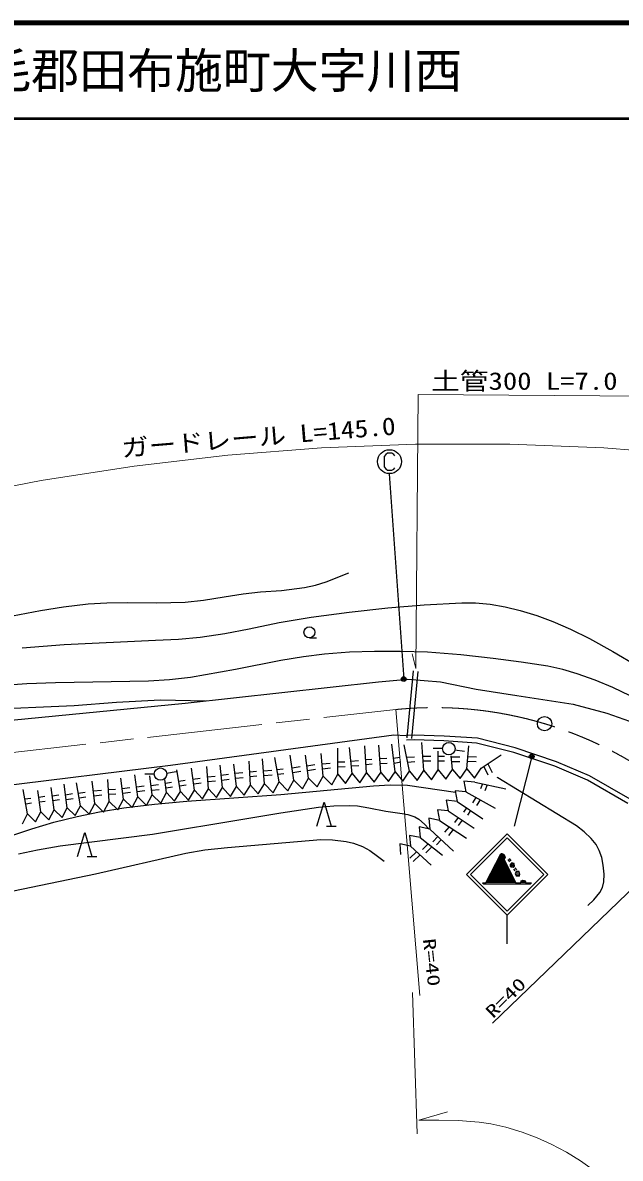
# Model space of a CAD drawing. Units: millimetres, scale not verified. Extents: x 40000 to 680000, y 20000 to 380000.
# Drawn here: x 414132 to 476517, y 261478 to 380000 of the extents above; entities that cross this region are included whole.
import ezdxf
from ezdxf.enums import TextEntityAlignment as Align

# ---------------------------------------------------------------- set-up
doc = ezdxf.new("R2010")
doc.units = ezdxf.units.MM
doc.header["$LTSCALE"] = 1000
doc.linetypes.add('CHAIN', pattern=[18.5, 12, -1.5, 3.5, -1.5])
for name, color, linetype, lineweight in [('M-BGD', 7, 'Continuous', 25), ('M-BGD-EXST', 7, 'Continuous', 25), ('M-BMK', 2, 'CHAIN', 13), ('M-BMK-SRVR', 3, 'Continuous', 25), ('M-STR-HTXT', 7, 'Continuous', 13), ('M-STR-STRC', 7, 'Continuous', 25), ('M-TTL', 2, 'Continuous', 140), ('M-TTL-LINE', 7, 'Continuous', 50)]:
    doc.layers.add(name, color=color, linetype=linetype, lineweight=lineweight)
doc.layers.add('M-TTL-TXT', color=7, linetype='Continuous')
doc.styles.add('ＭＳ ゴシック', font='')
doc.styles.get('ＭＳ ゴシック').set_extended_font_data('MS Gothic')

msp = doc.modelspace()

# ---------------------------------------------------------------- linework, layer by layer
at = {"layer": 'M-BGD'}
for p, q in [((444066, 315803), (444816, 315803)), ((454266, 305346), (454922, 312349)), ((454763, 305299), (455420, 312302)), ((431082, 308989), (451261, 311217)), ((451261, 311217), (454324, 311472)), ((454324, 311472), (457734, 311199)), ((457734, 311199), (461486, 310449)), ((461486, 310449), (465714, 309767)), ((465714, 309767), (471580, 308880)), ((408639, 306774), (431082, 308989)), ((471580, 308880), (475126, 307925)), ((475126, 307925), (478059, 306902)), ((429546, 302523), (452893, 305659)), ((453014, 301819), (452667, 304708)), ((452893, 305659), (454164, 305608)), ((454510, 301881), (453956, 304646)), ((454991, 305654), (454164, 305608)), ((454996, 305154), (454192, 305109)), ((458116, 305543), (454991, 305654)), ((458091, 305043), (454996, 305154)), ((456007, 301943), (455796, 304892)), ((461517, 304822), (458091, 305043)), ((461596, 305318), (458116, 305543)), ((465386, 303827), (461517, 304822)), ((465528, 304307), (461596, 305318)), ((442434, 300958), (442053, 303542)), ((443965, 301162), (443648, 303542)), ((445496, 301366), (445305, 303726)), ((447028, 301570), (447022, 304278)), ((448524, 301632), (448250, 304340)), ((450021, 301695), (449845, 304524)), ((451517, 301757), (451317, 304585)), ((455900, 303445), (456742, 303445)), ((457968, 304231), (456968, 304231)), ((457504, 302006), (457514, 303972)), ((457511, 303463), (458169, 303463)), ((459000, 302068), (458864, 303481)), ((459259, 304124), (460246, 303960)), ((460497, 302130), (460705, 304524)), ((460609, 303421), (461493, 303374)), ((461993, 302192), (464079, 303603)), ((469668, 302390), (465386, 303827)), ((469844, 302859), (465528, 304307)), ((411252, 300259), (429546, 302523)), ((433533, 300033), (433340, 302376)), ((434992, 300162), (434751, 302499)), ((436452, 300291), (436163, 302622)), ((437911, 300420), (437758, 302929)), ((439371, 300549), (439169, 303174)), ((440902, 300753), (440457, 303297)), ((442247, 302226), (443082, 302375)), ((443793, 302451), (444617, 302571)), ((445393, 302634), (446223, 302731)), ((445434, 302135), (446281, 302235)), ((447025, 302850), (447766, 302874)), ((447026, 302349), (447783, 302374)), ((448393, 302926), (449176, 302981)), ((448444, 302429), (449211, 302483)), ((449934, 303090), (450585, 303142)), ((449965, 302591), (450625, 302643)), ((451416, 303194), (452138, 303231)), ((451451, 302696), (452163, 302732)), ((452845, 303229), (453512, 303338)), ((452904, 302732), (453592, 302845)), ((454220, 303330), (455047, 303374)), ((454319, 302835), (455073, 302875)), ((455935, 302945), (456742, 302945)), ((457509, 302963), (458169, 302963)), ((458874, 303376), (459762, 303392)), ((458922, 302877), (459771, 302892)), ((460565, 302923), (461466, 302875)), ((462264, 302376), (462706, 301506)), ((462682, 302658), (463152, 301732)), ((473094, 300954), (469668, 302390)), ((473317, 301402), (469844, 302859)), ((424658, 298959), (424382, 301149)), ((426157, 299188), (425855, 301517)), ((427865, 301578), (426865, 301578)), ((427656, 299417), (427389, 301395)), ((429156, 301685), (430143, 301849)), ((430614, 299775), (430211, 302008)), ((432073, 299904), (431745, 302192)), ((431910, 301040), (432675, 301161)), ((433429, 301292), (434209, 301375)), ((434859, 301457), (435619, 301554)), ((434910, 300959), (435682, 301058)), ((436281, 301664), (437100, 301732)), ((436343, 301167), (437142, 301234)), ((437826, 301821), (438528, 301893)), ((437856, 301322), (438578, 301395)), ((439264, 301933), (440134, 302000)), ((439303, 301434), (440172, 301501)), ((440674, 302061), (441316, 302143)), ((440760, 301568), (441379, 301647)), ((442320, 301731), (443170, 301882)), ((443335, 300039), (443965, 301162)), ((443859, 301956), (444689, 302076)), ((443965, 301162), (444867, 300243)), ((444867, 300243), (445496, 301366)), ((445496, 301366), (446398, 300447)), ((446398, 300447), (447028, 301570)), ((447028, 301570), (447818, 300604)), ((447818, 300604), (448524, 301632)), ((448524, 301632), (449314, 300666)), ((449314, 300666), (450021, 301695)), ((450021, 301695), (450811, 300728)), ((450811, 300728), (451517, 301757)), ((451517, 301757), (452307, 300790)), ((452307, 300790), (453014, 301819)), ((453014, 301819), (453804, 300852)), ((453804, 300852), (454510, 301881)), ((454510, 301881), (455300, 300915)), ((455300, 300915), (456007, 301943)), ((456007, 301943), (456797, 300977)), ((456797, 300977), (457504, 302006)), ((457504, 302006), (458293, 301039)), ((458293, 301039), (459000, 302068)), ((459000, 302068), (459790, 301101)), ((459790, 301101), (460497, 302130)), ((460497, 302130), (461286, 301163)), ((461286, 301163), (461993, 302192)), ((477564, 298944), (473317, 301402)), ((414643, 297419), (414170, 299984)), ((416022, 297632), (415704, 299861)), ((417402, 297845), (417115, 300168)), ((418782, 298059), (418465, 300536)), ((420162, 298272), (419753, 300658)), ((421661, 298501), (421376, 300842)), ((421501, 299814), (422361, 299894)), ((423160, 298730), (423033, 301027)), ((423090, 299982), (423824, 300019)), ((424518, 300077), (425323, 300180)), ((426020, 300247), (426822, 300358)), ((426084, 299752), (426891, 299863)), ((427523, 300399), (428321, 300483)), ((427590, 299903), (428374, 299986)), ((429155, 299646), (428984, 301027)), ((429033, 300632), (429677, 300733)), ((429094, 300135), (429755, 300239)), ((430422, 300839), (431105, 300947)), ((430511, 300347), (431183, 300453)), ((431430, 298867), (432073, 299904)), ((431982, 300545), (432753, 300667)), ((432073, 299904), (432889, 298996)), ((432889, 298996), (433533, 300033)), ((433470, 300793), (434263, 300878)), ((433533, 300033), (434349, 299125)), ((434349, 299125), (434992, 300162)), ((434992, 300162), (435808, 299254)), ((435808, 299254), (436452, 300291)), ((436452, 300291), (437268, 299383)), ((437268, 299383), (437911, 300420)), ((437911, 300420), (438727, 299512)), ((438727, 299512), (439371, 300549)), ((439371, 300549), (440273, 299630)), ((440273, 299630), (440902, 300753)), ((440902, 300753), (441804, 299835)), ((441804, 299835), (442434, 300958)), ((442434, 300958), (443335, 300039)), ((461318, 300720), (460193, 300835)), ((460193, 300835), (460398, 299723)), ((461318, 300720), (464570, 300045)), ((462135, 300550), (461910, 300044)), ((462636, 300446), (462367, 299841)), ((477295, 298522), (473094, 300954)), ((414355, 298980), (414983, 299063)), ((415800, 299186), (416427, 299260)), ((415871, 298691), (416485, 298763)), ((417219, 299325), (417903, 299407)), ((417281, 298828), (417963, 298911)), ((418608, 299420), (419330, 299538)), ((418671, 298924), (419411, 299045)), ((419937, 299586), (420648, 299698)), ((420021, 299093), (420726, 299204)), ((421562, 299317), (422408, 299396)), ((422563, 297616), (423160, 298730)), ((423118, 299483), (423850, 299520)), ((423160, 298730), (424062, 297845)), ((424062, 297845), (424658, 298959)), ((424580, 299581), (425387, 299684)), ((424658, 298959), (425561, 298074)), ((425561, 298074), (426157, 299188)), ((426157, 299188), (427059, 298303)), ((427059, 298303), (427656, 299417)), ((427656, 299417), (428558, 298532)), ((428558, 298532), (429155, 299646)), ((429155, 299646), (429970, 298738)), ((429970, 298738), (430614, 299775)), ((430614, 299775), (431430, 298867)), ((459478, 298726), (458353, 298841)), ((458353, 298841), (458557, 297729)), ((460398, 299723), (459273, 299838)), ((459273, 299838), (459478, 298726)), ((459478, 298726), (462177, 296916)), ((460398, 299723), (463466, 298020)), ((461442, 299143), (461086, 298570)), ((461880, 298900), (461511, 298306)), ((414446, 298488), (415048, 298567)), ((415475, 296606), (416022, 297632)), ((416022, 297632), (416855, 296819)), ((416855, 296819), (417402, 297845)), ((417402, 297845), (418235, 297032)), ((418235, 297032), (418782, 298059)), ((418782, 298059), (419615, 297245)), ((419615, 297245), (420162, 298272)), ((420162, 298272), (421064, 297387)), ((421064, 297387), (421661, 298501)), ((421661, 298501), (422563, 297616)), ((444847, 296145), (445597, 298645)), ((445597, 298645), (446347, 296145)), ((458557, 297729), (457432, 297844)), ((457432, 297844), (457637, 296732)), ((458557, 297729), (461257, 295934)), ((460479, 298054), (460156, 297594)), ((460894, 297776), (460565, 297307)), ((414095, 296393), (414643, 297419)), ((414643, 297419), (415475, 296606)), ((457637, 296732), (456538, 296962)), ((456538, 296962), (456625, 295842)), ((457637, 296732), (460459, 294891)), ((459600, 297036), (459194, 296532)), ((460018, 296758), (459583, 296218)), ((419865, 292982), (420615, 295482)), ((420615, 295482), (421365, 292982)), ((445847, 296145), (446847, 296145)), ((455612, 294952), (454513, 295182)), ((454513, 295182), (454600, 294063)), ((456625, 295842), (455525, 296072)), ((455525, 296072), (455612, 294952)), ((456625, 295842), (459109, 293541)), ((458652, 296070), (458181, 295502)), ((459073, 295795), (458566, 295183)), ((454600, 294063), (453501, 294293)), ((453501, 294293), (453587, 293173)), ((454600, 294063), (456778, 292069)), ((455612, 294952), (457944, 293112)), ((456453, 294289), (455861, 293698)), ((456848, 293977), (456215, 293344)), ((457466, 295063), (456964, 294521)), ((457833, 294723), (457330, 294181)), ((420865, 292982), (421865, 292982)), ((455241, 293476), (454556, 292811)), ((455610, 293138), (454904, 292452)), ((464288, 293042), (464313, 293136)), ((464389, 292915), (464420, 293031)), ((464491, 292788), (464518, 292892))]:
    msp.add_line(p, q, dxfattribs=at)
for points in [[(386981, 311475), (389785, 312554), (392807, 313599), (395033, 314233), (397562, 314836), (407063, 316876), (411562, 317825), (416006, 318659), (418380, 319036), (420963, 319335), (422904, 319455), (425105, 319478), (428111, 319447), (431106, 319528), (432990, 319740), (435159, 320095), (437142, 320401), (438951, 320583), (441161, 320746), (443540, 321035), (444702, 321288), (445827, 321638), (448167, 322600)], [(414061, 314743), (418444, 315100), (427982, 315547), (430381, 315654), (432652, 315862), (435219, 316254), (437773, 316750), (440916, 317384), (444244, 317949), (448208, 318483), (452266, 318925), (456052, 319242), (459987, 319468), (461385, 319448), (462929, 319307), (464509, 319040), (466072, 318665), (467804, 318132), (469491, 317504), (471328, 316705), (473300, 315730), (475752, 314375), (478331, 312827)], [(477542, 309733), (475733, 310604), (473892, 311379), (472007, 312053), (470513, 312487), (468952, 312831), (466186, 313274), (463251, 313640), (459871, 314013), (456387, 314290), (453588, 314386), (450845, 314379), (448244, 314286), (445650, 314089), (443443, 313821), (441074, 313426), (436359, 312491), (431633, 311664), (429463, 311418), (427268, 311274), (417563, 311116), (414575, 311002), (411583, 310781)], [(371524, 285497), (373523, 288272), (375601, 290970), (376892, 292490), (378370, 294060), (380554, 296101), (382969, 298215), (384880, 299917), (386891, 301572), (387872, 302246), (388945, 302850), (390395, 303503), (391899, 304061), (401205, 307016), (402949, 307427), (404918, 307774), (407301, 308079), (409896, 308303), (419522, 308732), (423912, 309070), (428504, 309318), (433223, 309226)], [(473124, 287873), (473738, 288448), (474384, 289217), (474648, 289731), (474793, 290332), (474819, 291143), (474728, 292065), (474573, 292864), (474322, 293615), (473983, 294239), (473493, 294863), (472761, 295556), (471945, 296175), (463729, 301190), (463672, 301224)], [(392319, 283762), (394384, 285658), (396517, 287470), (397839, 288468), (399502, 289583), (401055, 290500), (402832, 291418), (404841, 292316), (407078, 293193), (411032, 294557), (415094, 295850), (417392, 296545), (419807, 297168), (422148, 297649), (424706, 298065), (427878, 298455), (431271, 298763), (441096, 299461), (450754, 300350), (452505, 300447), (454305, 300431), (459299, 299695)], [(413677, 293243), (415687, 293682), (418050, 294080), (427687, 295293), (437323, 296923), (441066, 297551), (445012, 298109), (446612, 298263), (448211, 298304), (449099, 298249), (450268, 298060), (452034, 297702), (453741, 297467), (454341, 297371), (455084, 297130), (455493, 296882), (456086, 296346), (456522, 295863)], [(412158, 289173), (421748, 291172), (431156, 293340), (433150, 293658), (435527, 293923), (445258, 294741), (446474, 294705), (447888, 294537), (448673, 294354), (449607, 294015), (450364, 293603), (451180, 293024), (451857, 292481)]]:
    msp.add_lwpolyline(points, dxfattribs=at)
for centre, radius in [((444066, 316373), 570), ((458618, 304231), 650), ((428515, 301578), 650)]:
    msp.add_circle(centre, radius, dxfattribs=at)
at = {"layer": 'M-BGD-EXST'}
for p, q in [((452024, 334937), (451874, 334737)), ((451874, 334737), (451874, 333637)), ((452224, 335087), (452024, 334937)), ((452674, 335087), (452224, 335087)), ((452874, 334937), (452674, 335087)), ((452974, 334787), (452874, 334937)), ((451874, 333637), (452024, 333437)), ((452024, 333437), (452224, 333287)), ((452224, 333287), (452674, 333287)), ((452674, 333287), (452874, 333387)), ((452874, 333387), (452974, 333537)), ((452395, 332921), (453909, 311497))]:
    msp.add_line(p, q, dxfattribs=at)
for centre, radius in [((452424, 334187), 1250), ((453909, 311497), 250), ((453909, 311497), 150), ((453909, 311497), 50)]:
    msp.add_circle(centre, radius, dxfattribs=at)
at = {"layer": 'M-BMK'}
msp.add_line((408787, 303352), (453097, 308314), dxfattribs=at)
msp.add_arc((457139, 268518), 40000, 45.21986, 95.79926, dxfattribs=at)
at = {"layer": 'M-BMK-SRVR'}
for radius in [750, 30]:
    msp.add_circle((468611, 306838), radius, dxfattribs=at)
at = {"layer": 'M-STR-HTXT'}
for p, q in [((455183, 312612), (455422, 341204)), ((455422, 341204), (486113, 340986)), ((455183, 312612), (454775, 314116)), ((455584, 278481), (453097, 308314)), ((485315, 296911), (463180, 275577)), ((454829, 278767), (455315, 264015)), ((455477, 265474), (458477, 266314)), ((457585, 265474), (455477, 265474))]:
    msp.add_line(p, q, dxfattribs=at)
for points in [[(478246, 335368), (474802, 335628), (464979, 336009), (455154, 336002), (445339, 335613), (435543, 334847), (425779, 333710), (416056, 332208), (406387, 330346), (403202, 329637), (399713, 328751), (397411, 328073), (395124, 327287), (393068, 326465), (391052, 325545), (389261, 324623), (387347, 323514), (385664, 322419), (384044, 321240), (382587, 320058), (380952, 318589), (374201, 311678), (367373, 304646), (362028, 299191)], [(457585, 265474), (459592, 265425), (461784, 265264), (463004, 265081), (464564, 264727), (466289, 264194), (467840, 263606), (469304, 262952), (470899, 262115), (472371, 261205), (473841, 260163), (475409, 258917), (477065, 257461)]]:
    msp.add_lwpolyline(points, dxfattribs=at)
at = {"layer": 'M-STR-STRC'}
for p, q in [((467269, 303418), (465453, 296152)), ((460458, 291097), (464701, 295339)), ((464701, 295339), (468944, 291097)), ((464701, 294915), (460883, 291097)), ((468520, 291097), (464701, 294915)), ((462477, 290220), (464044, 293263)), ((464475, 292867), (463841, 292867)), ((464477, 292997), (463908, 292997)), ((464418, 293127), (463975, 293127)), ((464219, 293257), (464042, 293257)), ((464044, 293263), (464198, 293263)), ((464198, 293263), (464373, 293219)), ((464477, 292869), (464345, 292694)), ((464373, 293219), (464477, 293011)), ((464477, 293011), (464477, 292869)), ((464912, 292772), (465086, 292540)), ((464925, 291567), (463171, 291567)), ((464858, 291697), (463238, 291697)), ((464791, 291827), (463305, 291827)), ((464724, 291957), (463372, 291957)), ((464657, 292087), (463439, 292087)), ((464591, 292217), (463506, 292217)), ((464524, 292347), (463573, 292347)), ((464457, 292477), (463640, 292477)), ((464390, 292607), (463707, 292607)), ((464378, 292737), (463774, 292737)), ((464345, 292694), (465619, 290220)), ((464760, 292670), (464941, 292431)), ((465183, 292317), (465004, 292155)), ((465004, 292155), (465032, 291965)), ((465032, 291965), (465094, 291893)), ((465046, 292193), (465108, 291891)), ((465094, 291893), (465345, 291870)), ((465157, 292294), (465244, 291879)), ((465434, 292239), (465183, 292317)), ((465292, 292283), (465374, 291891)), ((465345, 291870), (465490, 291971)), ((465377, 291669), (465522, 291480)), ((465490, 291971), (465434, 292239)), ((465514, 291778), (465667, 291574)), ((464701, 286854), (460458, 291097)), ((460883, 291097), (464701, 287278)), ((465528, 290397), (462568, 290397)), ((465461, 290527), (462635, 290527)), ((465394, 290657), (462702, 290657)), ((465327, 290787), (462769, 290787)), ((465260, 290917), (462836, 290917)), ((465193, 291047), (462903, 291047)), ((465126, 291177), (462970, 291177)), ((465059, 291307), (463037, 291307)), ((464992, 291437), (463104, 291437)), ((468944, 291097), (464701, 286854)), ((464701, 287278), (468520, 291097)), ((465635, 291401), (465540, 291217)), ((465540, 291217), (465658, 290955)), ((465566, 291266), (466002, 291296)), ((465576, 291137), (466033, 291167)), ((465633, 291010), (466010, 291035)), ((465970, 291424), (465635, 291401)), ((465658, 290955), (465970, 290927)), ((466043, 291128), (465970, 291424)), ((465970, 290927), (466043, 291128)), ((466134, 290220), (466174, 290440)), ((466580, 290397), (466166, 290397)), ((466174, 290440), (466339, 290497)), ((466339, 290497), (466529, 290469)), ((466529, 290469), (466629, 290329)), ((462147, 290220), (462266, 290137)), ((462147, 290220), (462477, 290220)), ((462266, 290137), (467136, 290137)), ((465595, 290267), (462501, 290267)), ((465619, 290220), (466134, 290220)), ((466640, 290267), (466143, 290267)), ((466629, 290329), (466648, 290220)), ((466648, 290220), (467256, 290220)), ((467136, 290137), (467256, 290220)), ((464701, 283854), (464701, 286854))]:
    msp.add_line(p, q, dxfattribs=at)
for radius in [250, 150, 50]:
    msp.add_circle((467269, 303418), radius, dxfattribs=at)
at = {"layer": 'M-TTL'}
msp.add_line((680000, 380000), (40000, 380000), dxfattribs=at)
at = {"layer": 'M-TTL-LINE'}
msp.add_line((40000, 370000), (680000, 370000), dxfattribs=at)

# ---------------------------------------------------------------- texts
at = {"layer": 'M-STR-HTXT', "style": 'ＭＳ ゴシック', "width": 1.2}
msp.add_text('土管300 L=7.0', height=1833, dxfattribs=at).set_placement((456765, 341137), align=Align.BOTTOM_LEFT)
at = {"layer": 'M-STR-HTXT', "style": 'ＭＳ ゴシック'}
for s, height, rotation, width, p in [('ガードレール L=145.0', 1833, 4.7, 1.15, (424545, 334120)), ('R=40', 1320, 276.2, 1.4, (455513, 284318)), ('R=40', 1320, 44.7, 1.4, (463511, 275723))]:
    msp.add_text(s, height=height, rotation=rotation, dxfattribs=dict(at, width=width)).set_placement(p, align=Align.BOTTOM_LEFT)
at = {"layer": 'M-TTL-TXT', "style": 'ＭＳ ゴシック'}
msp.add_text('熊毛郡田布施町大字川西', height=3666, dxfattribs=at).set_placement((405024, 375000), align=Align.MIDDLE_LEFT)

doc.saveas('drawing.dxf')
